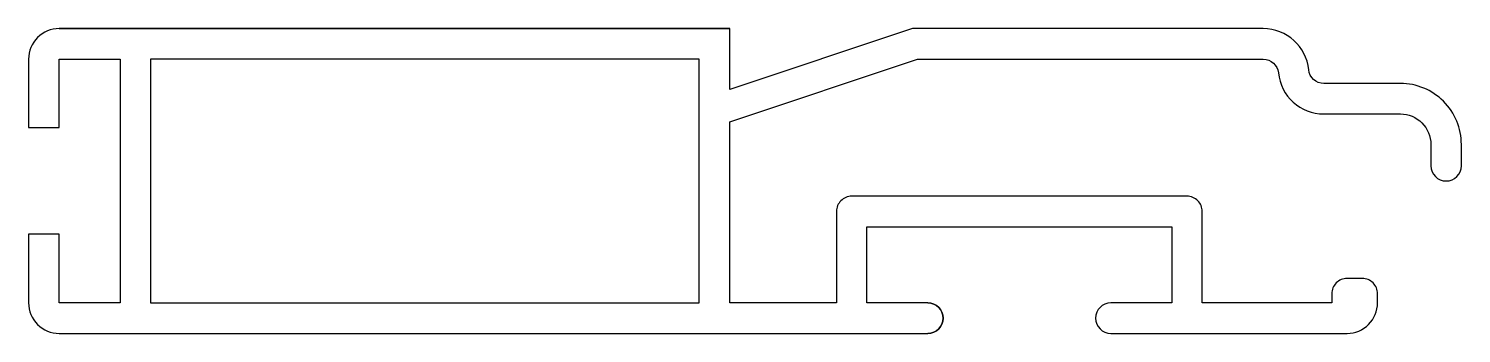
# Model space of a CAD drawing. Extents: x 223.4 to 270.4, y 250.8 to 260.8.
import ezdxf

# ---------------------------------------------------------------- set-up
doc = ezdxf.new("R2010")
doc.units = 0
doc.layers.add('ANA', color=220, linetype='CONTINUOUS')

msp = doc.modelspace()

# ---------------------------------------------------------------- linework, layer by layer
at = {"layer": 'ANA'}
msp.add_lwpolyline([(252.929, 251.843, -1), (252.929, 250.843, 1), (252.929, 251.843), (250.929, 251.843), (250.929, 254.343), (260.929, 254.343), (260.929, 251.843), (258.929, 251.843, 1), (258.929, 250.843), (266.679, 250.843, 0.414214), (267.679, 251.843), (267.679, 252.143, 0.414214), (267.179, 252.643), (266.679, 252.643, 0.414214), (266.179, 252.143), (266.179, 251.843), (261.929, 251.843), (261.929, 254.843, 0.414214), (261.429, 255.343), (250.429, 255.343, 0.414214), (249.929, 254.843), (249.929, 251.843), (246.429, 251.843), (246.429, 257.789), (252.591, 259.843), (263.929, 259.843, -0.38517), (264.426, 259.393, 0.38517), (265.919, 258.043), (268.429, 258.043, -0.414214), (269.429, 257.043), (269.429, 256.343, 1), (270.429, 256.343), (270.429, 257.043, 0.414214), (268.429, 259.043), (265.919, 259.043, -0.38517), (265.421, 259.493, 0.38517), (263.929, 260.843), (252.429, 260.843), (246.429, 258.843), (246.429, 260.843), (224.429, 260.843), (246.429, 260.843), (224.429, 260.843, 0.414214), (223.429, 259.843), (223.429, 257.593), (224.429, 257.593), (224.429, 259.843), (226.429, 259.843), (226.429, 251.843), (224.429, 251.843), (224.429, 254.093), (223.429, 254.093), (223.429, 251.843, 0.414214), (224.429, 250.843), (252.929, 250.843, 1)], format="xyb", close=True, dxfattribs=at)
msp.add_lwpolyline([(227.429, 259.843), (227.429, 251.843), (245.429, 251.843), (245.429, 259.843)], close=True, dxfattribs=at)

doc.saveas('drawing.dxf')
